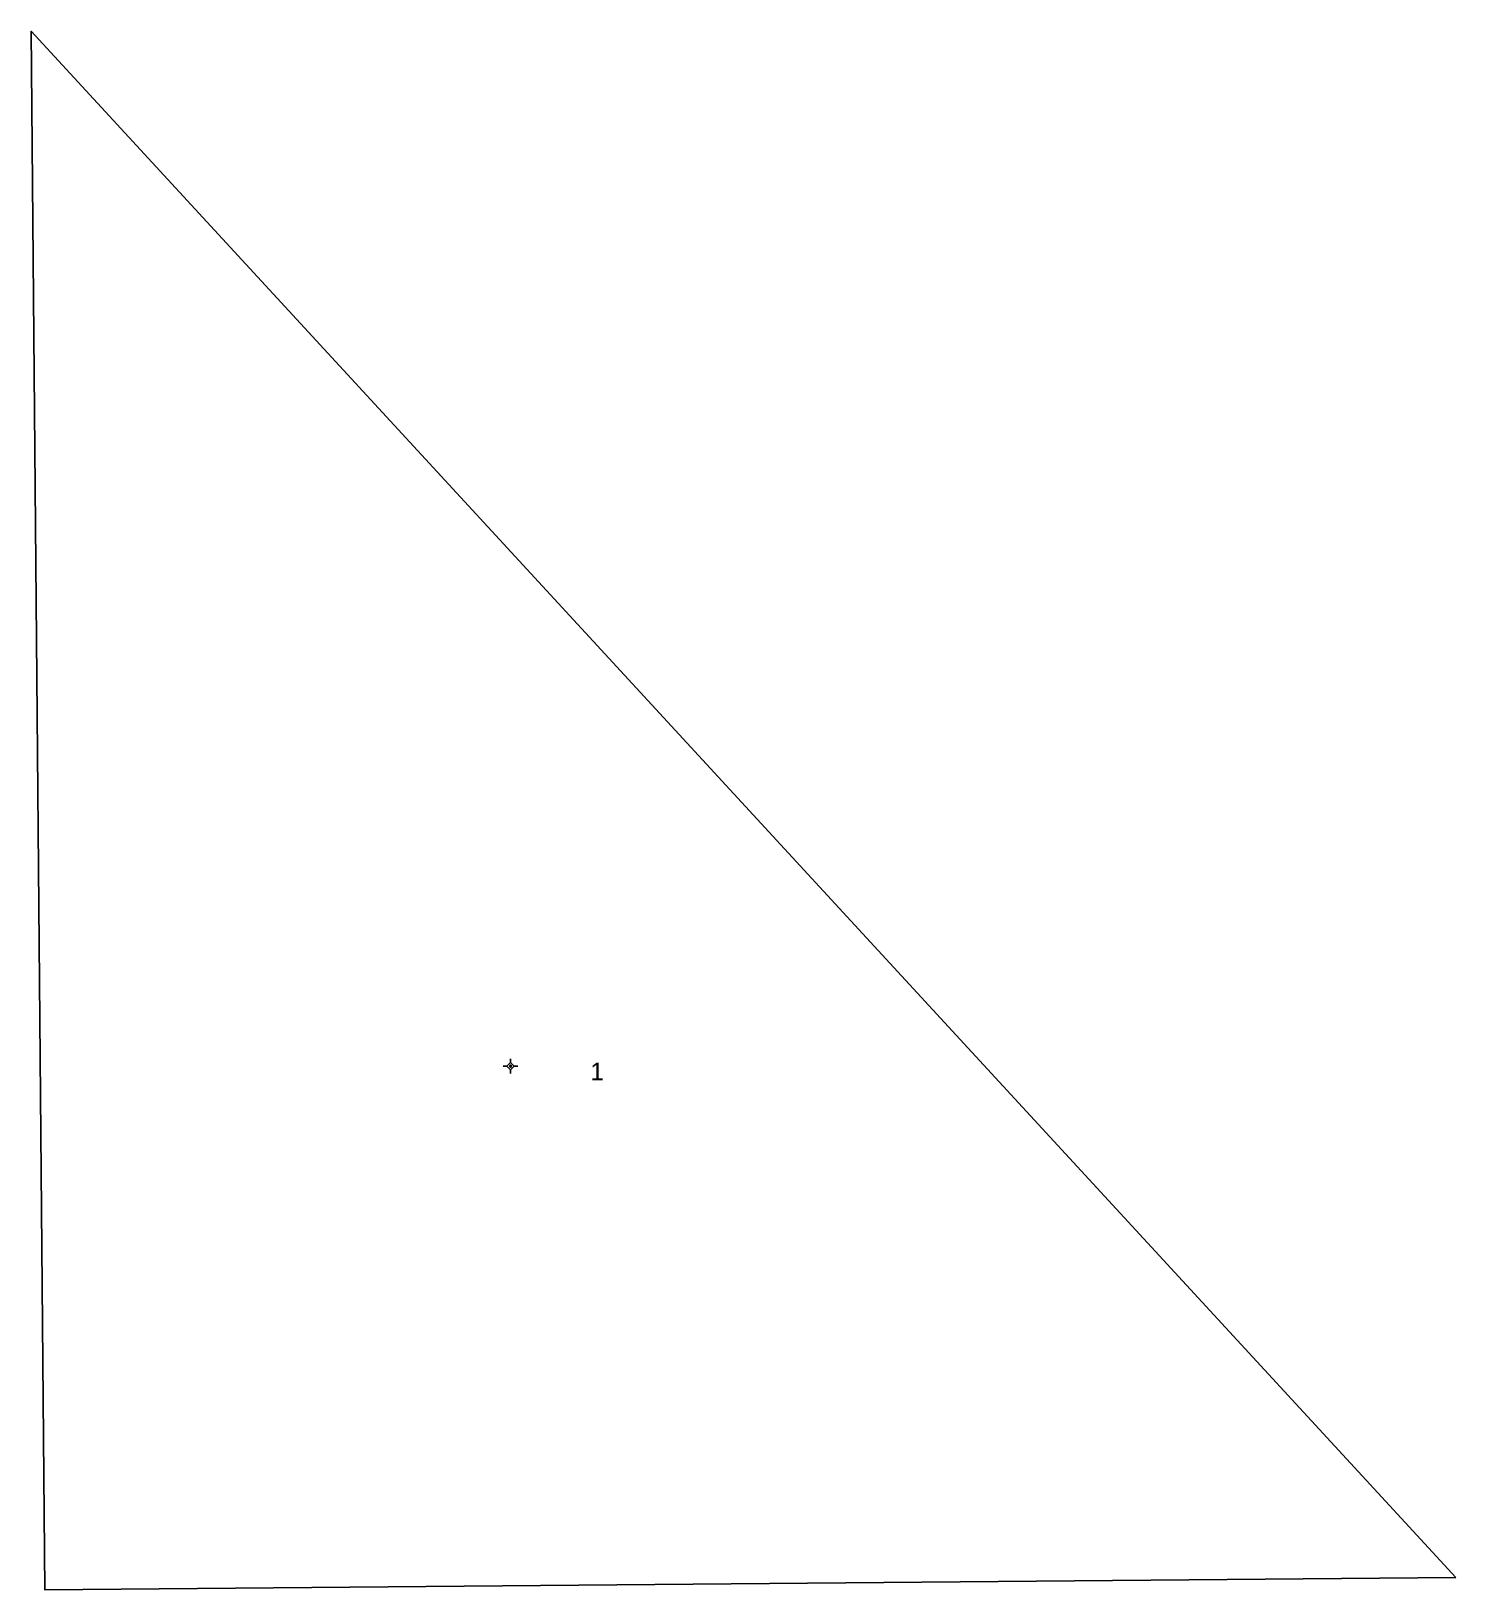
# Model space of a CAD drawing. Extents: x 553565 to 553807, y 1838517 to 1838782.
import ezdxf

# ---------------------------------------------------------------- set-up
doc = ezdxf.new("R2010")
doc.units = 0
for name, color, linetype in [('Level 10', 7, 'Continuous'), ('Level 11', 7, 'Continuous'), ('Level 15', 7, 'Continuous')]:
    doc.layers.add(name, color=color, linetype=linetype)

msp = doc.modelspace()

# ---------------------------------------------------------------- linework, layer by layer
at = {"layer": 'Level 10'}
msp.add_lwpolyline([(553807.04, 1838519.16), (553567.52, 1838517.06), (553565.21, 1838781.74), (553807.04, 1838519.16)], dxfattribs=at)
at = {"layer": 'Level 11'}
for p, q in [((553645.96, 1838605.99), (553645.34, 1838605.99)), ((553646.59, 1838606.61), (553645.96, 1838605.99)), ((553645.96, 1838605.99), (553646.59, 1838605.36)), ((553646.59, 1838607.24), (553646.59, 1838606.61)), ((553647.21, 1838605.99), (553646.59, 1838606.61)), ((553646.59, 1838605.36), (553647.21, 1838605.99)), ((553646.59, 1838605.36), (553646.59, 1838604.74)), ((553647.84, 1838605.99), (553647.21, 1838605.99))]:
    msp.add_line(p, q, dxfattribs=at)
msp.add_circle((553646.59, 1838605.99), 0.15, dxfattribs=at)

# ---------------------------------------------------------------- texts
at = {"layer": 'Level 15'}
msp.add_text('1', height=3, dxfattribs=at).set_placement((553660.16, 1838603.59))

doc.saveas('drawing.dxf')
